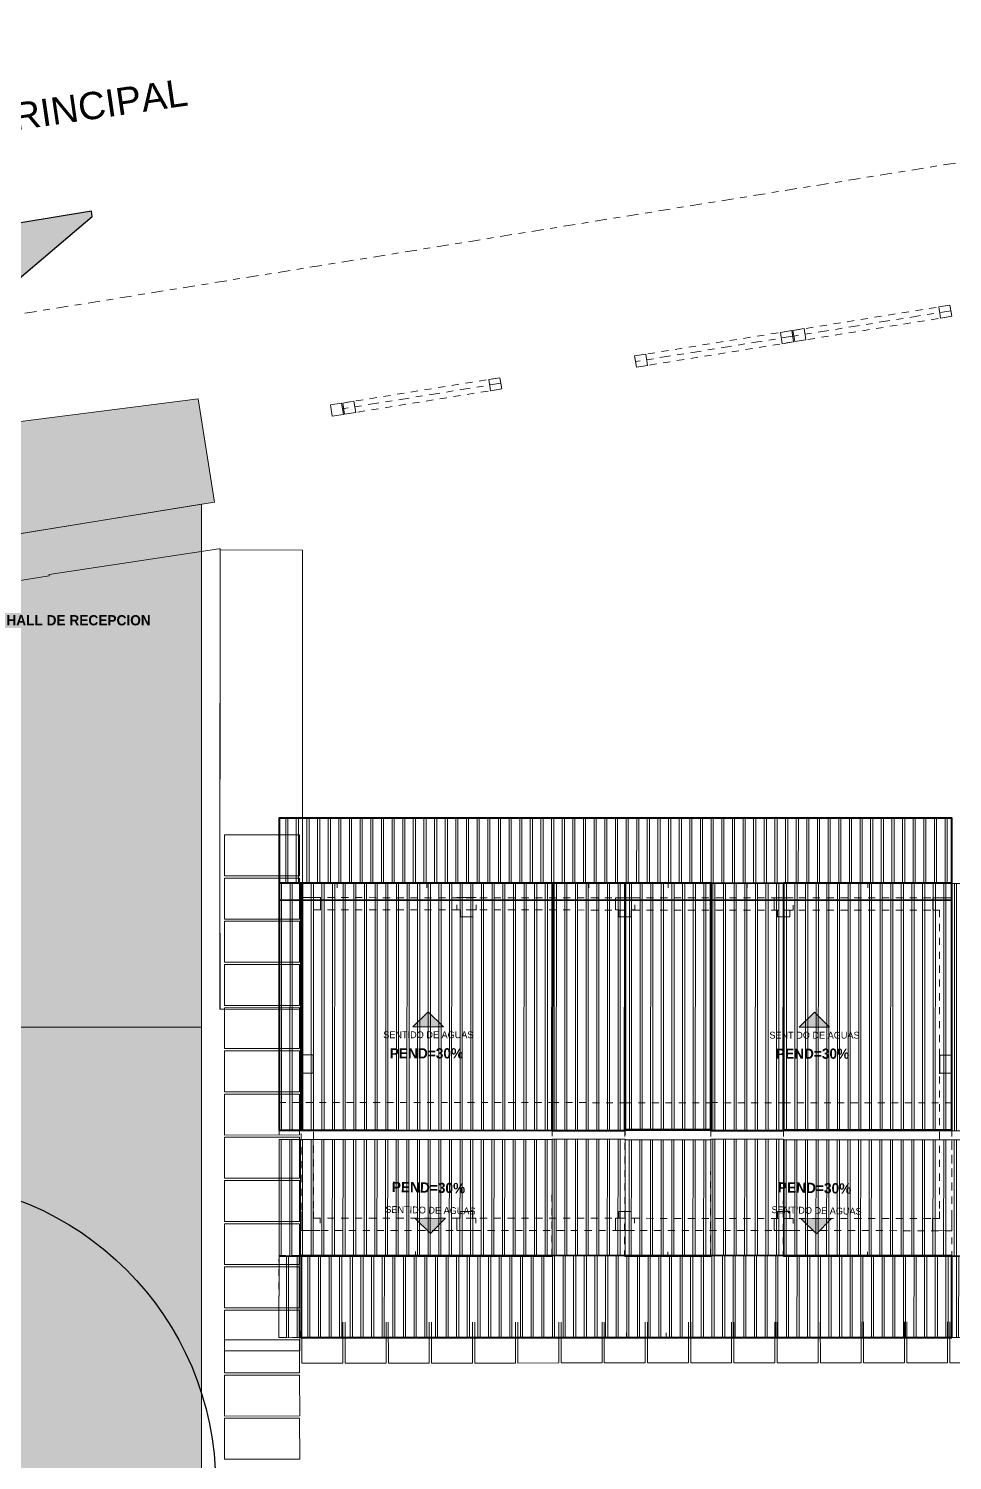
# Model space of a CAD drawing. Header units: inches. Extents: x 1693 to 10990, y 1878 to 5055.
# Drawn here: x 10295.02 to 10308.73, y 4387.6 to 4408.85 of the extents above; entities that cross this region are included whole.
import ezdxf

# ---------------------------------------------------------------- set-up
doc = ezdxf.new("R2010")
doc.units = ezdxf.units.IN
for name, pattern in [('Línea Oculta', [0.15875, 0.105833, -0.052917]), ('Punto & Raya', [0.335139, 0.176389, -0.088194, 0, -0.070556]), ('Punto & Rayas', [0.335139, 0.15875, -0.088194, 0, -0.088194]), ('Rayas Pequeñas', [0.141111, 0.070556, -0.070556])]:
    doc.linetypes.add(name, pattern=pattern)
for name, color, linetype, lineweight, true_color in [('BLOQUE A-COLUMNAS_Pluma_Nº__88', 7, 'Continuous', 20, 0xfd4435), ('BLOQUE A-VIGAS_Pluma_Nº__90', 7, 'Continuous', 5, 0x00bfbf), ('BLOQUE E-MOBILIARIO_Pluma_Nº__167', 7, 'Continuous', 13, 0x6a6a6a), ('CERCO F-COLUMNAS_Pluma_Nº__88', 7, 'Continuous', 20, 0xfd4435), ('CERCO F-VIGAS_Pluma_Nº__69', 7, 'Continuous', 5, 0x71cebe), ('CERCO F-VIGAS_Pluma_Nº__90', 7, 'Continuous', 5, 0x00bfbf), ('CUBIERTA CALAMINON Y TRANSLUCIDO_Pluma_Nº__162', 7, 'Continuous', 25, 0xaaaaaa), ('CUBIERTA CALAMINON Y TRANSLUCIDO_Pluma_Nº__3', 7, 'Continuous', 5, 0xff6600), ('CUBIERTA CALAMINON Y TRANSLUCIDO_Pluma_Nº__4', 7, 'Continuous', 13, 0x029e21), ('CUBIERTA CALAMINON Y TRANSLUCIDO_Pluma_Nº__92', 7, 'Continuous', 13, 0xbf8080), ('Estructura - Forjados_Pluma_Nº__105', 7, 'Continuous', 13, 0xcae6ff), ('Estructura - Forjados_Pluma_Nº__251', 7, 'Continuous', 13, 0x0080c0)]:
    doc.layers.add(name, color=color, linetype=linetype, lineweight=lineweight, true_color=true_color)
for name, color, linetype, lineweight in [('BLOQUE A-ZONAS_Pluma_Nº__1', 7, 'Continuous', 13), ('CUBIERTA CALAMINON Y TRANSLUCIDO_Pluma_Nº__142', 8, 'Continuous', 13), ('CUBIERTA CALAMINON Y TRANSLUCIDO_Pluma_Nº__222', 7, 'Continuous', 20), ('CUBIERTA CALAMINON Y TRANSLUCIDO_Pluma_Nº__223', 7, 'Continuous', 30), ('CUBIERTA CALAMINON Y TRANSLUCIDO_Pluma_Nº__224', 7, 'Continuous', 40), ('CUBIERTA CALAMINON Y TRANSLUCIDO_Pluma_Nº__247', 5, 'Continuous', 13), ('CUBIERTA CALAMINON Y TRANSLUCIDO_Pluma_Nº__249', 5, 'Continuous', 40), ('Estructura - Forjados_Pluma_Nº__101', 252, 'Continuous', 13), ('Estructura - Forjados_Pluma_Nº__141', 7, 'Continuous', 20), ('Estructura - Forjados_Pluma_Nº__222', 7, 'Continuous', 20), ('Nuevo_BLOQUE A-ZONAS_Pluma_Nº__221', 7, 'Continuous', 13), ('PROYECC', 10, 'Punto & Raya', 0)]:
    doc.layers.add(name, color=color, linetype=linetype, lineweight=lineweight)
doc.layers.add('P02', color=2, linetype='Continuous')
doc.styles.add('Estilo_Generado_1', font='arialbd.ttf')
doc.styles.add('Estilo_Generado_11', font='MAIAN.TTF')
doc.styles.add('Estilo_Generado_2', font='arial.ttf')

msp = doc.modelspace()

# ---------------------------------------------------------------- hatches: boundary and pattern name
at = {"layer": 'CUBIERTA CALAMINON Y TRANSLUCIDO_Pluma_Nº__142', "linetype": 'Continuous', "lineweight": 13}
msp.add_hatch(color=8, dxfattribs=at).paths.add_polyline_path([(10294.81, 4405.087), (10295.961, 4406.061), (10295.948, 4406.14), (10293.395, 4405.723), (10293.408, 4405.644)])
at = {"layer": 'CUBIERTA CALAMINON Y TRANSLUCIDO_Pluma_Nº__162', "linetype": 'Continuous', "lineweight": 25, "true_color": 0xaaaaaa}
h = msp.add_hatch(dxfattribs=at)
h.set_pattern_fill('PARQUET_1_4', color=253, scale=0.675042, angle=18.9479, style=0, pattern_type=2)
h.set_pattern_definition([(63.948, (10295.2776, 4391.2599), (-1.09162, 0.53365), [0.759423, -0.455654]), (63.948, (10295.0744, 4391.1901), (-1.09162, 0.53365), [0.759423, -0.455654]), (63.948, (10294.8713, 4391.1204), (-1.09162, 0.53365), [0.759423, -0.455654]), (63.948, (10294.6681, 4391.0506), (-1.09162, 0.53365), [0.759423, -0.455654]), (63.948, (10294.465, 4390.9809), (-1.09162, 0.53365), [0.759423, -0.455654]), (63.948, (10294.2618, 4390.9111), (-1.09162, 0.53365), [0.759423, -0.455654]), (63.948, (10294.0586, 4390.8414), (-1.09162, 0.53365), [0.759423, -0.455654]), (63.948, (10293.8555, 4390.7716), (-1.09162, 0.53365), [0.759423, -0.455654]), (153.948, (10295.5444, 4391.8057), (0.53365, 1.09162), [0.759423, -0.455654]), (153.948, (10295.3412, 4391.7359), (0.53365, 1.09162), [0.759423, -0.455654]), (153.948, (10295.1381, 4391.6662), (0.53365, 1.09162), [0.759423, -0.455654]), (153.948, (10294.9349, 4391.5964), (0.53365, 1.09162), [0.759423, -0.455654]), (153.948, (10294.7318, 4391.5267), (0.53365, 1.09162), [0.759423, -0.455654]), (153.948, (10294.5286, 4391.457), (0.53365, 1.09162), [0.759423, -0.455654]), (153.948, (10294.3255, 4391.3872), (0.53365, 1.09162), [0.759423, -0.455654]), (153.948, (10294.1223, 4391.3174), (0.53365, 1.09162), [0.759423, -0.455654])])
h.paths.add_polyline_path([(10294.105, 4375.237), (10296.078, 4375.237), (10318.901, 4375.275), (10318.838, 4377.679), (10297.581, 4377.768), (10297.583, 4401.792), (10294.114, 4401.226), (10293.748, 4401.171), (10290.236, 4400.593), (10290.149, 4401.134), (10290.064, 4401.659), (10283.936, 4400.673), (10283.936, 4399.848), (10285.96, 4397.417), (10287.628, 4398.806), (10288.785, 4397.416), (10290.388, 4398.751), (10291.467, 4397.457), (10292.591, 4397.459), (10292.591, 4398.101), (10294.113, 4398.1)])
at = {"layer": 'CUBIERTA CALAMINON Y TRANSLUCIDO_Pluma_Nº__4', "linetype": 'Continuous', "lineweight": 0, "true_color": 0xbfe6c7}
msp.add_hatch(color=254, dxfattribs=at).paths.add_polyline_path([(10293.748, 4401.171), (10297.776, 4401.823), (10297.533, 4403.356), (10293.479, 4402.837), (10293.565, 4402.305)])
at = {"layer": 'Estructura - Forjados_Pluma_Nº__101', "linetype": 'Continuous', "lineweight": 13}
h = msp.add_hatch(dxfattribs=at)
h.set_pattern_fill('DOBLE_1_4', color=252, scale=0.675042, angle=18.9479, style=0, pattern_type=2)
h.set_pattern_definition([(89.9945, (10297.4427, 4398.00132), (0.1579108, 0.2494676), []), (89.9945, (10297.41112, 4397.95143), (0.1579108, 0.2494676), [])])
h.paths.add_polyline_path([(10298.734, 4396.166), (10298.735, 4397.132), (10308.722, 4397.129), (10308.721, 4396.163)])
h = msp.add_hatch(dxfattribs=at)
h.set_pattern_fill('DOBLE_1_4', color=252, scale=0.675042, angle=18.9479, style=0, pattern_type=2)
h.set_pattern_definition([(89.9945, (10303.00764, 4394.32824), (0.157911, 0.249468), []), (89.9945, (10302.97606, 4394.27835), (0.157911, 0.249468), [])])
h.paths.add_polyline_path([(10302.79, 4392.493), (10302.791, 4396.163), (10303.871, 4396.163), (10303.87, 4392.493)])
h = msp.add_hatch(dxfattribs=at)
h.set_pattern_fill('DOBLE_1_4', color=252, scale=0.675042, angle=18.9479, style=0, pattern_type=2)
h.set_pattern_definition([(89.9945, (10305.36179, 4394.32756), (0.157911, 0.249468), []), (89.9945, (10305.3302, 4394.27766), (0.157911, 0.249468), [])])
h.paths.add_polyline_path([(10305.144, 4392.493), (10305.145, 4396.162), (10306.225, 4396.162), (10306.224, 4392.492)])
h = msp.add_hatch(dxfattribs=at)
h.set_pattern_fill('DOBLE_1_4', color=252, scale=0.675042, angle=18.9479, style=0, pattern_type=2)
h.set_pattern_definition([(269.972, (10303.00664, 4390.53133), (-0.157766, 0.249559), []), (269.972, (10302.97509, 4390.58125), (-0.157766, 0.249559), [])])
h.paths.add_polyline_path([(10302.79, 4392.366), (10302.79, 4390.635), (10303.87, 4390.635), (10303.87, 4392.366)])
h = msp.add_hatch(dxfattribs=at)
h.set_pattern_fill('DOBLE_1_4', color=252, scale=0.675042, angle=18.9479, style=0, pattern_type=2)
h.set_pattern_definition([(269.972, (10305.36079, 4390.53065), (-0.157766, 0.249559), []), (269.972, (10305.32923, 4390.58056), (-0.157766, 0.249559), [])])
h.paths.add_polyline_path([(10305.144, 4392.366), (10305.144, 4390.634), (10306.224, 4390.634), (10306.224, 4392.365)])
h = msp.add_hatch(dxfattribs=at)
h.set_pattern_fill('DOBLE_1_4', color=252, scale=0.675042, angle=18.9479, style=0, pattern_type=2)
h.set_pattern_definition([(89.99445, (10297.77034, 4391.50667), (0.1579108, 0.2494676), []), (89.99445, (10297.73876, 4391.45678), (0.1579108, 0.2494676), [])])
h.paths.add_polyline_path([(10298.732, 4389.422), (10298.733, 4390.637), (10317.849, 4390.632), (10317.849, 4389.417)])
at = {"layer": 'Estructura - Forjados_Pluma_Nº__105', "linetype": 'Continuous', "lineweight": 13, "true_color": 0xcae6ff}
h = msp.add_hatch(dxfattribs=at)
h.set_pattern_fill('DOBLE_1_4', color=254, scale=0.675042, angle=18.9479, style=0, pattern_type=2)
h.set_pattern_definition([(269.9723, (10301.92417, 4390.52305), (-0.157766, 0.249559), []), (269.9723, (10301.89262, 4390.57296), (-0.157766, 0.249559), [])])
h.paths.add_polyline_path([(10298.733, 4392.359), (10298.733, 4390.625), (10302.787, 4390.624), (10302.788, 4392.358)])
h = msp.add_hatch(dxfattribs=at)
h.set_pattern_fill('DOBLE_1_4', color=254, scale=0.675042, angle=18.9479, style=0, pattern_type=2)
h.set_pattern_definition([(269.972, (10304.27831, 4390.52237), (-0.157766, 0.249559), []), (269.972, (10304.24676, 4390.57228), (-0.157766, 0.249559), [])])
h.paths.add_polyline_path([(10303.87, 4392.357), (10303.87, 4390.624), (10305.141, 4390.624), (10305.142, 4392.357)])
h = msp.add_hatch(dxfattribs=at)
h.set_pattern_fill('DOBLE_1_4', color=254, scale=0.675042, angle=18.9479, style=0, pattern_type=2)
h.set_pattern_definition([(269.9723, (10310.36713, 4390.51796), (-0.157766, 0.249559), []), (269.9723, (10310.33557, 4390.56787), (-0.157766, 0.249559), [])])
h.paths.add_polyline_path([(10306.224, 4392.354), (10306.224, 4390.621), (10311.23, 4390.619), (10311.231, 4392.353)])
at = {"layer": 'Estructura - Forjados_Pluma_Nº__141', "linetype": 'Continuous', "lineweight": 20}
for points in [[(10300.722, 4394.031), (10300.949, 4394.257), (10301.175, 4394.031)], [(10306.454, 4394.026), (10306.68, 4394.252), (10306.906, 4394.026)], [(10300.752, 4391.185), (10300.981, 4390.962), (10301.204, 4391.191)], [(10306.484, 4391.18), (10306.713, 4390.957), (10306.936, 4391.186)]]:
    msp.add_hatch(color=7, dxfattribs=at).paths.add_polyline_path(points)
at = {"layer": 'Estructura - Forjados_Pluma_Nº__251', "linetype": 'Continuous', "lineweight": 13, "true_color": 0x0080c0}
h = msp.add_hatch(dxfattribs=at)
h.set_pattern_fill('DOBLE_1_4', color=142, scale=0.675042, angle=18.9479, style=0, pattern_type=2)
h.set_pattern_definition([(89.9945, (10301.92758, 4394.32834), (0.157911, 0.2494676), []), (89.9945, (10301.896, 4394.27845), (0.157911, 0.2494676), [])])
h.paths.add_polyline_path([(10298.744, 4392.494), (10298.745, 4396.164), (10302.791, 4396.163), (10302.79, 4392.493)])
h = msp.add_hatch(dxfattribs=at)
h.set_pattern_fill('DOBLE_1_4', color=142, scale=0.675042, angle=18.9479, style=0, pattern_type=2)
h.set_pattern_definition([(89.9945, (10304.28172, 4394.32766), (0.157911, 0.249468), []), (89.9945, (10304.25014, 4394.27777), (0.157911, 0.249468), [])])
h.paths.add_polyline_path([(10303.87, 4392.493), (10303.871, 4396.163), (10305.145, 4396.162), (10305.144, 4392.493)])
h = msp.add_hatch(dxfattribs=at)
h.set_pattern_fill('DOBLE_1_4', color=142, scale=0.675042, angle=18.9479, style=0, pattern_type=2)
h.set_pattern_definition([(89.9945, (10310.37053, 4394.32325), (0.157911, 0.2494676), []), (89.9945, (10310.33895, 4394.27336), (0.157911, 0.2494676), [])])
h.paths.add_polyline_path([(10306.224, 4392.49), (10306.225, 4396.159), (10311.234, 4396.158), (10311.233, 4392.488)])

# ---------------------------------------------------------------- linework, layer by layer
at = {"layer": 'BLOQUE A-COLUMNAS_Pluma_Nº__88', "color": 20, "linetype": 'Continuous', "lineweight": 20, "true_color": 0xfd4435}
for points in [[(10299.063, 4395.95), (10299.063, 4395.667)], [(10299.246, 4395.667), (10299.246, 4395.768), (10299.347, 4395.768), (10299.347, 4395.95), (10299.165, 4395.95)], [(10301.659, 4395.95), (10301.375, 4395.95)], [(10304.013, 4395.949), (10303.729, 4395.949), (10303.729, 4395.767), (10303.78, 4395.767), (10303.78, 4395.666), (10303.962, 4395.666), (10303.962, 4395.767), (10304.013, 4395.767), (10304.013, 4395.841)], [(10306.367, 4395.948), (10306.084, 4395.949), (10306.083, 4395.766), (10306.134, 4395.766), (10306.134, 4395.665), (10306.316, 4395.665), (10306.316, 4395.766), (10306.367, 4395.766), (10306.367, 4395.84)], [(10308.721, 4395.664), (10308.721, 4395.948), (10308.438, 4395.948), (10308.438, 4395.765), (10308.539, 4395.765), (10308.539, 4395.664)], [(10301.375, 4395.842), (10301.375, 4395.768), (10301.426, 4395.768), (10301.426, 4395.667), (10301.608, 4395.667), (10301.608, 4395.768), (10301.659, 4395.768), (10301.659, 4395.842)], [(10299.063, 4393.622), (10299.063, 4393.338)], [(10299.245, 4393.338), (10299.245, 4393.621)], [(10308.538, 4393.619), (10308.538, 4393.335)], [(10308.721, 4393.335), (10308.721, 4393.619)], [(10299.062, 4391.293), (10299.062, 4391.009), (10299.346, 4391.009)], [(10299.346, 4391.117), (10299.346, 4391.191), (10299.245, 4391.191), (10299.245, 4391.293)], [(10301.657, 4391.117), (10301.657, 4391.191), (10301.606, 4391.191), (10301.606, 4391.292), (10301.424, 4391.292), (10301.424, 4391.191), (10301.374, 4391.191), (10301.373, 4391.009), (10301.657, 4391.009)], [(10304.011, 4391.116), (10304.011, 4391.19), (10303.961, 4391.19), (10303.961, 4391.291), (10303.778, 4391.292), (10303.778, 4391.19), (10303.728, 4391.19), (10303.728, 4391.008), (10304.011, 4391.008)], [(10306.365, 4391.115), (10306.365, 4391.189), (10306.315, 4391.189), (10306.315, 4391.29), (10306.133, 4391.291), (10306.133, 4391.189), (10306.082, 4391.189), (10306.082, 4391.007), (10306.365, 4391.007), (10306.365, 4391.007)], [(10308.538, 4391.29), (10308.537, 4391.29), (10308.537, 4391.189), (10308.436, 4391.189), (10308.436, 4391.007), (10308.72, 4391.006), (10308.72, 4391.29)]]:
    msp.add_lwpolyline(points, dxfattribs=at)
for points in [[(10299.07, 4393.345), (10299.238, 4393.345), (10299.238, 4393.615), (10299.07, 4393.615)], [(10308.545, 4393.342), (10308.714, 4393.342), (10308.714, 4393.612), (10308.545, 4393.612)]]:
    msp.add_lwpolyline(points, close=True, dxfattribs=at)
at = {"layer": 'BLOQUE A-VIGAS_Pluma_Nº__90', "color": 132, "linetype": 'Línea Oculta', "lineweight": 5, "true_color": 0x00bfbf}
for p, q in [((10299.063, 4395.95), (10299.062, 4391.009)), ((10299.063, 4395.95), (10299.246, 4395.95)), ((10299.246, 4395.95), (10308.539, 4395.948)), ((10308.539, 4395.948), (10308.539, 4395.948)), ((10308.539, 4395.948), (10308.721, 4395.948)), ((10308.721, 4395.948), (10308.721, 4395.947)), ((10308.721, 4395.838), (10308.721, 4395.947)), ((10299.246, 4395.768), (10299.245, 4391.191)), ((10299.246, 4395.768), (10308.539, 4395.765)), ((10308.539, 4395.765), (10308.538, 4391.188)), ((10308.721, 4395.838), (10308.72, 4391.006)), ((10299.062, 4391.009), (10299.153, 4391.009)), ((10299.153, 4391.009), (10308.72, 4391.006)), ((10299.245, 4391.191), (10308.538, 4391.188)), ((10308.72, 4391.006), (10308.72, 4391.006)), ((10308.72, 4391.006), (10308.72, 4391.006))]:
    msp.add_line(p, q, dxfattribs=at)
at = {"layer": 'BLOQUE E-MOBILIARIO_Pluma_Nº__167', "color": 251, "linetype": 'Continuous', "lineweight": 13, "true_color": 0x6a6a6a}
for p, q in [((10299.037, 4396.882), (10297.923, 4396.882)), ((10297.923, 4396.882), (10297.924, 4396.274)), ((10299.037, 4396.274), (10299.037, 4396.882)), ((10297.924, 4396.274), (10299.037, 4396.274)), ((10299.037, 4396.24), (10297.924, 4396.24)), ((10297.924, 4396.24), (10297.924, 4395.633)), ((10299.038, 4395.633), (10299.037, 4396.24)), ((10297.924, 4395.633), (10299.038, 4395.633)), ((10299.038, 4395.599), (10297.924, 4395.599)), ((10297.924, 4395.599), (10297.924, 4394.991)), ((10299.038, 4394.992), (10299.038, 4395.599)), ((10297.924, 4394.991), (10299.038, 4394.992)), ((10299.038, 4394.958), (10297.924, 4394.958)), ((10297.924, 4394.958), (10297.924, 4394.35)), ((10299.038, 4394.35), (10299.038, 4394.958)), ((10297.924, 4394.35), (10299.038, 4394.35)), ((10299.038, 4394.317), (10297.924, 4394.316)), ((10297.924, 4394.316), (10297.924, 4393.709)), ((10299.038, 4393.709), (10299.038, 4394.317)), ((10297.924, 4393.709), (10299.038, 4393.709)), ((10299.038, 4393.675), (10297.924, 4393.675)), ((10297.924, 4393.675), (10297.925, 4393.068)), ((10299.038, 4393.068), (10299.038, 4393.675)), ((10297.925, 4393.068), (10299.038, 4393.068)), ((10299.038, 4393.034), (10297.925, 4393.034)), ((10297.925, 4393.034), (10297.925, 4392.426)), ((10299.039, 4392.427), (10299.038, 4393.034)), ((10297.925, 4392.426), (10299.039, 4392.427)), ((10299.039, 4392.393), (10297.925, 4392.393)), ((10297.925, 4392.393), (10297.925, 4391.785)), ((10299.039, 4391.785), (10299.039, 4392.393)), ((10297.925, 4391.785), (10299.039, 4391.785)), ((10299.039, 4391.751), (10297.925, 4391.751)), ((10297.925, 4391.751), (10297.925, 4391.144)), ((10299.039, 4391.144), (10299.039, 4391.751)), ((10297.925, 4391.144), (10299.039, 4391.144)), ((10299.039, 4391.11), (10297.925, 4391.11)), ((10297.925, 4391.11), (10297.925, 4390.502)), ((10299.039, 4390.503), (10299.039, 4391.11)), ((10297.925, 4390.502), (10299.039, 4390.503)), ((10299.039, 4390.469), (10297.925, 4390.469)), ((10297.925, 4390.469), (10297.926, 4389.861)), ((10299.039, 4389.861), (10299.039, 4390.469)), ((10297.926, 4389.861), (10299.039, 4389.861)), ((10299.039, 4389.828), (10297.926, 4389.827)), ((10297.926, 4389.827), (10297.926, 4389.22)), ((10299.04, 4389.22), (10299.039, 4389.828)), ((10299.073, 4389.648), (10299.073, 4389.04)), ((10299.681, 4389.041), (10299.68, 4389.648)), ((10299.714, 4389.648), (10299.714, 4389.041)), ((10300.322, 4389.041), (10300.322, 4389.648)), ((10300.355, 4389.648), (10300.356, 4389.041)), ((10300.963, 4389.041), (10300.963, 4389.649)), ((10300.997, 4389.649), (10300.997, 4389.041)), ((10301.604, 4389.041), (10301.604, 4389.649)), ((10301.638, 4389.649), (10301.638, 4389.041)), ((10302.246, 4389.041), (10302.246, 4389.649)), ((10302.279, 4389.649), (10302.28, 4389.041)), ((10302.887, 4389.042), (10302.887, 4389.649)), ((10302.921, 4389.649), (10302.921, 4389.042)), ((10303.528, 4389.042), (10303.528, 4389.649)), ((10303.562, 4389.649), (10303.562, 4389.042)), ((10304.17, 4389.042), (10304.169, 4389.65)), ((10304.203, 4389.65), (10304.203, 4389.042)), ((10304.811, 4389.042), (10304.811, 4389.65)), ((10304.845, 4389.65), (10304.845, 4389.042)), ((10305.452, 4389.042), (10305.452, 4389.65)), ((10305.486, 4389.65), (10305.486, 4389.042)), ((10306.094, 4389.043), (10306.093, 4389.65)), ((10306.127, 4389.65), (10306.127, 4389.043)), ((10306.735, 4389.043), (10306.735, 4389.65)), ((10306.768, 4389.65), (10306.769, 4389.043)), ((10307.376, 4389.043), (10307.376, 4389.651)), ((10307.41, 4389.651), (10307.41, 4389.043)), ((10308.017, 4389.043), (10308.017, 4389.651)), ((10308.051, 4389.651), (10308.051, 4389.043)), ((10308.659, 4389.043), (10308.658, 4389.651)), ((10308.692, 4389.651), (10308.692, 4389.043)), ((10297.926, 4389.22), (10299.04, 4389.22)), ((10299.073, 4389.04), (10299.681, 4389.041)), ((10299.714, 4389.041), (10300.322, 4389.041)), ((10300.356, 4389.041), (10300.963, 4389.041)), ((10300.997, 4389.041), (10301.604, 4389.041)), ((10301.638, 4389.041), (10302.246, 4389.041)), ((10302.28, 4389.041), (10302.887, 4389.042)), ((10302.921, 4389.042), (10303.528, 4389.042)), ((10303.562, 4389.042), (10304.17, 4389.042)), ((10304.203, 4389.042), (10304.811, 4389.042)), ((10304.845, 4389.042), (10305.452, 4389.042)), ((10305.486, 4389.042), (10306.094, 4389.043)), ((10306.127, 4389.043), (10306.735, 4389.043)), ((10306.769, 4389.043), (10307.376, 4389.043)), ((10307.41, 4389.043), (10308.017, 4389.043)), ((10308.051, 4389.043), (10308.659, 4389.043)), ((10308.692, 4389.043), (10309.3, 4389.044))]:
    msp.add_line(p, q, dxfattribs=at)
msp.add_lwpolyline([(10292.5, 4375.237), (10296.078, 4375.237), (10310.318, 4375.26), (10310.322, 4377.767), (10297.581, 4377.768), (10297.582, 4394.025), (10294.111, 4394.026)], dxfattribs=at)
for points in [[(10299.039, 4389.384), (10297.925, 4389.384), (10297.926, 4388.896), (10299.039, 4388.896)], [(10299.039, 4388.862), (10297.926, 4388.862), (10297.926, 4388.254), (10299.04, 4388.255)], [(10299.039, 4388.221), (10297.926, 4388.221), (10297.926, 4387.613), (10299.04, 4387.613)]]:
    msp.add_lwpolyline(points, close=True, dxfattribs=at)
at = {"layer": 'CERCO F-COLUMNAS_Pluma_Nº__88', "color": 20, "linetype": 'Continuous', "lineweight": 20, "true_color": 0xfd4435}
for points in [[(10308.72, 4404.58), (10308.553, 4404.553), (10308.527, 4404.719), (10308.693, 4404.746)], [(10306.554, 4404.231), (10306.388, 4404.204), (10306.361, 4404.37), (10306.527, 4404.397)], [(10306.371, 4404.201), (10306.204, 4404.174), (10306.177, 4404.341), (10306.344, 4404.368)], [(10304.205, 4403.852), (10304.038, 4403.825), (10304.012, 4403.992), (10304.178, 4404.018)], [(10302.039, 4403.503), (10301.872, 4403.476), (10301.846, 4403.642), (10302.012, 4403.669)], [(10299.69, 4403.124), (10299.523, 4403.097), (10299.496, 4403.264), (10299.663, 4403.29)], [(10299.69, 4403.124), (10299.523, 4403.097), (10299.496, 4403.264), (10299.663, 4403.29)], [(10299.873, 4403.153), (10299.707, 4403.127), (10299.68, 4403.293), (10299.846, 4403.32)], [(10299.873, 4403.153), (10299.707, 4403.127), (10299.68, 4403.293), (10299.846, 4403.32)]]:
    msp.add_lwpolyline(points, close=True, dxfattribs=at)
at = {"layer": 'CERCO F-VIGAS_Pluma_Nº__69', "color": 123, "linetype": 'Punto & Rayas', "lineweight": 5, "true_color": 0x71cebe}
for p, q in [((10308.707, 4404.663), (10306.374, 4404.287)), ((10306.357, 4404.284), (10304.025, 4403.908)), ((10302.026, 4403.586), (10299.693, 4403.21))]:
    msp.add_line(p, q, dxfattribs=at)
at = {"layer": 'CERCO F-VIGAS_Pluma_Nº__90', "color": 132, "linetype": 'Línea Oculta', "lineweight": 5, "true_color": 0x00bfbf}
for p, q in [((10308.693, 4404.746), (10306.361, 4404.37)), ((10308.693, 4404.746), (10308.72, 4404.58)), ((10308.72, 4404.58), (10306.388, 4404.204)), ((10306.344, 4404.368), (10304.012, 4403.992)), ((10306.371, 4404.201), (10304.038, 4403.825)), ((10306.344, 4404.368), (10306.371, 4404.201)), ((10306.361, 4404.37), (10306.388, 4404.204)), ((10304.012, 4403.992), (10304.038, 4403.825)), ((10302.012, 4403.669), (10299.68, 4403.293)), ((10302.012, 4403.669), (10302.039, 4403.503)), ((10302.039, 4403.503), (10299.707, 4403.127)), ((10299.68, 4403.293), (10299.707, 4403.127))]:
    msp.add_line(p, q, dxfattribs=at)
at = {"layer": 'CUBIERTA CALAMINON Y TRANSLUCIDO_Pluma_Nº__222', "color": 7, "linetype": 'Continuous', "lineweight": 20, "flags": 128}
msp.add_lwpolyline([(10294.105, 4375.237), (10296.078, 4375.237), (10318.901, 4375.275), (10318.838, 4377.679), (10297.581, 4377.768), (10297.583, 4401.792), (10294.114, 4401.226), (10293.748, 4401.171), (10290.236, 4400.593), (10290.149, 4401.134), (10290.064, 4401.659), (10283.936, 4400.673), (10283.936, 4399.848), (10285.96, 4397.417), (10287.628, 4398.806), (10288.785, 4397.416), (10290.388, 4398.751), (10291.467, 4397.457), (10292.591, 4397.459), (10292.591, 4398.101), (10294.113, 4398.1)], close=True, dxfattribs=at)
at = {"layer": 'CUBIERTA CALAMINON Y TRANSLUCIDO_Pluma_Nº__223', "color": 7, "linetype": 'Continuous', "lineweight": 30, "flags": 128}
msp.add_lwpolyline([(10294.81, 4405.087), (10295.961, 4406.061), (10295.948, 4406.14), (10293.395, 4405.723), (10293.408, 4405.644)], close=True, dxfattribs=at)
at = {"layer": 'CUBIERTA CALAMINON Y TRANSLUCIDO_Pluma_Nº__224', "color": 7, "linetype": 'Continuous', "lineweight": 40}
for points in [[(10298.734, 4396.166), (10298.734, 4396.166), (10298.733, 4392.496), (10298.733, 4392.496), (10300.459, 4392.496), (10302.79, 4392.495), (10302.791, 4396.165), (10300.46, 4396.165)], [(10299.064, 4396.166), (10299.063, 4396.166), (10299.062, 4392.496), (10299.063, 4392.496), (10302.79, 4392.495), (10302.79, 4392.495), (10302.791, 4396.165), (10302.791, 4396.165)], [(10302.791, 4396.163), (10302.791, 4396.163), (10302.789, 4392.493), (10302.789, 4392.493), (10303.869, 4392.493), (10303.869, 4392.493), (10303.871, 4396.163), (10303.871, 4396.163)], [(10303.871, 4396.165), (10303.871, 4396.165), (10303.87, 4392.506), (10303.87, 4392.506), (10305.144, 4392.506), (10305.144, 4392.506), (10305.145, 4396.165), (10305.145, 4396.165)], [(10305.145, 4396.163), (10305.145, 4396.163), (10305.143, 4392.493), (10305.143, 4392.493), (10306.223, 4392.493), (10306.223, 4392.493), (10306.225, 4396.162), (10306.225, 4396.162)], [(10306.225, 4396.164), (10306.224, 4396.164), (10306.223, 4392.506), (10306.224, 4392.506), (10308.72, 4392.505), (10308.72, 4392.505), (10308.721, 4396.164), (10308.721, 4396.164)], [(10308.72, 4389.42), (10308.72, 4389.42), (10308.72, 4390.635), (10308.72, 4390.635), (10299.062, 4390.637), (10299.062, 4390.637), (10299.062, 4389.422), (10299.062, 4389.422)]]:
    msp.add_lwpolyline(points, close=True, dxfattribs=at)
at = {"layer": 'CUBIERTA CALAMINON Y TRANSLUCIDO_Pluma_Nº__247', "color": 5, "linetype": 'Rayas Pequeñas', "lineweight": 13}
for p, q in [((10303.728, 4397.13), (10303.728, 4397.063)), ((10299.597, 4396.166), (10299.597, 4396.098)), ((10300.927, 4396.165), (10300.927, 4396.098)), ((10303.331, 4396.163), (10303.331, 4396.095)), ((10304.508, 4396.165), (10304.508, 4396.097)), ((10305.685, 4396.163), (10305.685, 4396.095)), ((10307.473, 4396.164), (10307.473, 4396.096)), ((10300.761, 4390.628), (10300.761, 4390.696)), ((10303.323, 4390.636), (10303.323, 4390.703)), ((10304.507, 4390.624), (10304.507, 4390.692)), ((10305.677, 4390.636), (10305.678, 4390.703)), ((10307.471, 4390.623), (10307.471, 4390.691)), ((10303.891, 4389.421), (10303.891, 4389.488)), ((10304.481, 4389.421), (10304.481, 4389.488))]:
    msp.add_line(p, q, dxfattribs=at)
for points in [[(10298.733, 4390.629), (10298.733, 4390.629), (10298.733, 4392.91), (10298.733, 4392.91), (10302.789, 4392.909), (10302.789, 4392.909), (10302.789, 4390.628), (10302.789, 4390.628)], [(10302.783, 4390.637), (10302.783, 4390.637), (10302.789, 4392.908), (10302.789, 4392.908), (10303.869, 4392.905), (10303.869, 4392.905), (10303.863, 4390.635), (10303.863, 4390.635)], [(10303.869, 4390.624), (10303.869, 4390.624), (10303.87, 4392.905), (10303.87, 4392.905), (10305.145, 4392.905), (10305.145, 4392.905), (10305.144, 4390.624), (10305.144, 4390.624)], [(10305.137, 4390.637), (10305.137, 4390.637), (10305.144, 4392.907), (10305.144, 4392.907), (10306.224, 4392.904), (10306.224, 4392.904), (10306.217, 4390.634), (10306.217, 4390.634)], [(10306.223, 4390.624), (10306.223, 4390.624), (10306.224, 4392.904), (10306.224, 4392.904), (10308.721, 4392.904), (10308.721, 4392.904), (10308.72, 4390.623), (10308.72, 4390.623)], [(10310.229, 4389.419), (10310.229, 4389.419), (10310.229, 4390.634), (10310.229, 4390.634), (10298.733, 4390.637), (10298.733, 4390.637), (10298.732, 4389.422), (10298.733, 4389.422)]]:
    msp.add_lwpolyline(points, close=True, dxfattribs=at)
at = {"layer": 'CUBIERTA CALAMINON Y TRANSLUCIDO_Pluma_Nº__249', "color": 5, "linetype": 'Continuous', "lineweight": 40}
msp.add_lwpolyline([(10298.735, 4397.132), (10298.735, 4397.132), (10298.734, 4395.917), (10298.734, 4395.917), (10308.721, 4395.914), (10308.721, 4395.914), (10308.722, 4397.129), (10308.721, 4397.129)], close=True, dxfattribs=at)
at = {"layer": 'CUBIERTA CALAMINON Y TRANSLUCIDO_Pluma_Nº__3', "color": 30, "linetype": 'Continuous', "lineweight": 5, "true_color": 0xff6600}
msp.add_lwpolyline([(10290.247, 4400.604), (10297.776, 4401.823), (10297.533, 4403.356), (10293.727, 4402.869), (10292.164, 4404.133), (10289.739, 4403.742), (10290.063, 4401.738)], close=True, dxfattribs=at)
at = {"layer": 'CUBIERTA CALAMINON Y TRANSLUCIDO_Pluma_Nº__92', "color": 23, "linetype": 'Continuous', "lineweight": 13, "true_color": 0xbf8080, "flags": 128}
for points in [[(10295.32, 4400.748), (10297.842, 4401.129), (10297.859, 4401.129)], [(10297.856, 4394.296), (10297.859, 4401.113)], [(10297.859, 4401.113), (10297.856, 4394.296)], [(10297.859, 4401.129), (10297.857, 4396.556), (10297.86, 4394.296)], [(10297.859, 4401.113), (10299.084, 4401.109)], [(10297.859, 4401.113), (10297.859, 4401.113)], [(10299.084, 4401.109), (10299.082, 4394.296)], [(10293.777, 4400.481), (10295.323, 4400.73)], [(10295.323, 4400.73), (10295.32, 4400.748)], [(10299.082, 4394.296), (10297.856, 4394.296)], [(10297.856, 4394.296), (10297.856, 4394.296)]]:
    msp.add_lwpolyline(points, dxfattribs=at)
at = {"layer": 'Estructura - Forjados_Pluma_Nº__222', "color": 7, "linetype": 'Continuous', "lineweight": 20, "flags": 128}
for points in [[(10298.734, 4396.166), (10298.735, 4397.132), (10308.722, 4397.129), (10308.721, 4396.163)], [(10298.744, 4392.494), (10298.745, 4396.164), (10302.791, 4396.163), (10302.79, 4392.493)], [(10302.79, 4392.493), (10302.791, 4396.163), (10303.871, 4396.163), (10303.87, 4392.493)], [(10303.87, 4392.493), (10303.871, 4396.163), (10305.145, 4396.162), (10305.144, 4392.493)], [(10305.144, 4392.493), (10305.145, 4396.162), (10306.225, 4396.162), (10306.224, 4392.492)], [(10306.224, 4392.49), (10306.225, 4396.159), (10311.234, 4396.158), (10311.233, 4392.488)], [(10300.722, 4394.031), (10300.949, 4394.257), (10301.175, 4394.031)], [(10306.454, 4394.026), (10306.68, 4394.252), (10306.906, 4394.026)], [(10298.733, 4392.359), (10298.733, 4390.625), (10302.787, 4390.624), (10302.788, 4392.358)], [(10302.79, 4392.366), (10302.79, 4390.635), (10303.87, 4390.635), (10303.87, 4392.366)], [(10303.87, 4392.357), (10303.87, 4390.624), (10305.141, 4390.624), (10305.142, 4392.357)], [(10305.144, 4392.366), (10305.144, 4390.634), (10306.224, 4390.634), (10306.224, 4392.365)], [(10306.224, 4392.354), (10306.224, 4390.621), (10311.23, 4390.619), (10311.231, 4392.353)], [(10300.752, 4391.185), (10300.981, 4390.962), (10301.204, 4391.191)], [(10306.484, 4391.18), (10306.713, 4390.957), (10306.936, 4391.186)], [(10298.732, 4389.422), (10298.733, 4390.637), (10317.849, 4390.632), (10317.849, 4389.417)]]:
    msp.add_lwpolyline(points, close=True, dxfattribs=at)
at = {"layer": 'P02'}
msp.add_circle((10293.272, 4387.229), 4.52, dxfattribs=at)
at = {"layer": 'PROYECC', "flags": 128}
msp.add_lwpolyline([(10321.734, 4336.093), (10321.126, 4408.851), (10257.755, 4398.616), (10257.754, 4363.711), (10292.558, 4360.827), (10290.711, 4338.7)], close=True, dxfattribs=at)

# ---------------------------------------------------------------- texts
at = {"layer": 'BLOQUE A-ZONAS_Pluma_Nº__1', "color": 7, "linetype": 'Continuous', "lineweight": 13, "attachment_point": 2}
for s, insert, char_height, rotation, style in [('\\A1;{\\pqc;\\fCentury Gothic|b1|i0|c0|p34;HALL DE RECEPCION}', (10295.757, 4400.144), 0.15188, 359.9807, 'Estilo_Generado_1'), ('\\A1;{\\pqc;\\fCentury Gothic|b0|i0|c0|p34;SENTIDO DE AGUAS}', (10300.95, 4393.965), 0.10126, 359.9807, 'Estilo_Generado_2'), ('\\A1;{\\pqc;\\fCentury Gothic|b0|i0|c0|p34;SENTIDO DE AGUAS}', (10306.682, 4393.959), 0.10126, 359.9807, 'Estilo_Generado_2'), ('\\A1;{\\pqc;\\fCentury Gothic|b1|i0|c0|p34;PEND=30%}', (10300.922, 4393.715), 0.15188, 359.9807, 'Estilo_Generado_1'), ('\\A1;{\\pqc;\\fCentury Gothic|b1|i0|c0|p34;PEND=30%}', (10306.653, 4393.71), 0.15188, 359.9807, 'Estilo_Generado_1'), ('\\A1;{\\pqc;\\fCentury Gothic|b1|i0|c0|p34;PEND=30%}', (10300.954, 4391.722), 0.15188, 358.9479, 'Estilo_Generado_1'), ('\\A1;{\\pqc;\\fCentury Gothic|b1|i0|c0|p34;PEND=30%}', (10306.686, 4391.717), 0.15188, 358.9479, 'Estilo_Generado_1'), ('\\A1;{\\pqc;\\fCentury Gothic|b0|i0|c0|p34;SENTIDO DE AGUAS}', (10300.982, 4391.361), 0.10126, 358.9479, 'Estilo_Generado_2'), ('\\A1;{\\pqc;\\fCentury Gothic|b0|i0|c0|p34;SENTIDO DE AGUAS}', (10306.714, 4391.356), 0.10126, 358.9479, 'Estilo_Generado_2')]:
    msp.add_mtext(s, dxfattribs=dict(at, insert=insert, char_height=char_height, rotation=rotation, style=style))
at = {"layer": 'Nuevo_BLOQUE A-ZONAS_Pluma_Nº__221', "color": 7, "linetype": 'Continuous', "lineweight": 13, "insert": (10291.706, 4406.881), "char_height": 0.40503, "attachment_point": 7, "rotation": 8.254, "style": 'Estilo_Generado_11'}
msp.add_mtext('\\A1;{\\pql;\\fArial|b0|i0|c0|p34;INGRESO \\fArial|b0|i0|c0|p34;PRINCIPAL}', dxfattribs=at)

doc.saveas('drawing.dxf')
